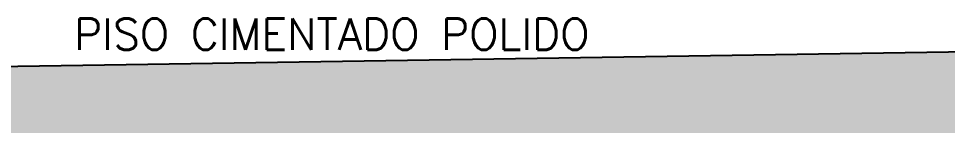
# Model space of a CAD drawing. Header units: millimetres. Extents: x 1111 to 1333, y -447 to -319.
# Drawn here: x 1282.702 to 1287.162, y -442.9 to -442.386 of the extents above; entities that cross this region are included whole.
import ezdxf

# ---------------------------------------------------------------- set-up
doc = ezdxf.new("R2010")
doc.units = ezdxf.units.MM
for name, color, linetype in [('ARQ-HACHURA', 253, 'Continuous'), ('ARQ-PENA-06', 6, 'Continuous'), ('ARQ-TEXTO3', 3, 'Continuous')]:
    doc.layers.add(name, color=color, linetype=linetype)
doc.styles.add('ROMANS', font='romans')

msp = doc.modelspace()

# ---------------------------------------------------------------- hatches: boundary and pattern name
at = {"layer": 'ARQ-HACHURA'}
h = msp.add_hatch(dxfattribs=at)
h.set_pattern_fill('EARTH', color=256, scale=0.035, angle=45)
h.set_pattern_definition([(45, (70.17412, -99.25588), (0, 0.314308964), [0.22225, -0.22225]), (45, (70.11519, -99.19695), (0, 0.314308964), [0.22225, -0.22225]), (45, (70.05625, -99.13802), (0, 0.314308964), [0.22225, -0.22225]), (135, (70.05625, -99.09873), (-0.314308964, 0), [0.22225, -0.22225]), (135, (70.11519, -99.0398), (-0.314308964, 0), [0.22225, -0.22225]), (135, (70.17412, -98.98086), (-0.314308964, 0), [0.22225, -0.22225])])
h.paths.add_polyline_path([(1306.0761, -442.4238), (1294.9761, -442.4238), (1272.0582, -442.7819), (1272.0248, -443.4238), (1306.0761, -443.4238)])

# ---------------------------------------------------------------- linework, layer by layer
at = {"layer": 'ARQ-PENA-06'}
msp.add_line((1272.0379, -442.7822), (1294.9761, -442.4238), dxfattribs=at)

# ---------------------------------------------------------------- texts
at = {"layer": 'ARQ-TEXTO3', "insert": (1284.2068, -442.4611), "char_height": 0.15, "width": 4.215137, "attachment_point": 5, "style": 'ROMANS'}
msp.add_mtext('PISO CIMENTADO POLIDO', dxfattribs=at)

doc.saveas('drawing.dxf')
